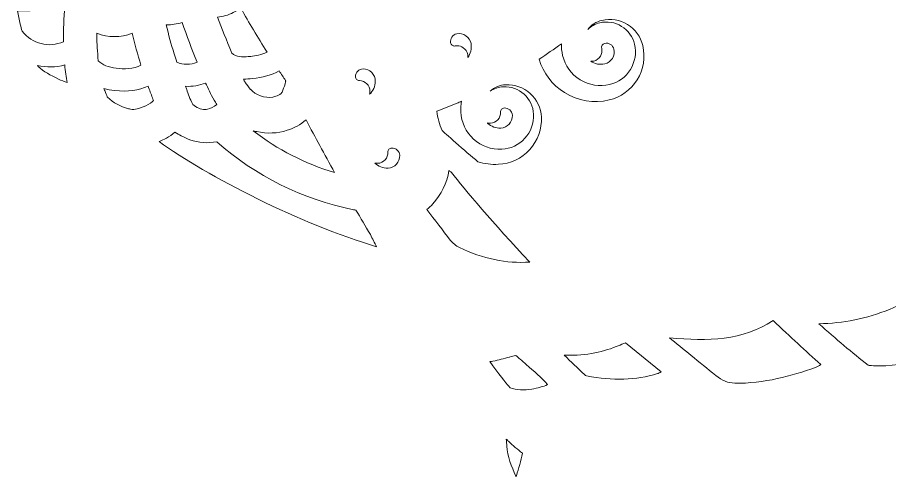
# Model space of a CAD drawing. Header units: millimetres. Extents: x -1647 to 2455, y -685 to 37.
# Drawn here: x 490.2 to 778.2, y -595.2 to -443.8 of the extents above; entities that cross this region are included whole.
import ezdxf

# ---------------------------------------------------------------- set-up
doc = ezdxf.new("R2010")
doc.units = ezdxf.units.MM
doc.header["$MEASUREMENT"] = 0
doc.layers.add('Layer 6', color=7, linetype='Continuous')

msp = doc.modelspace()

# ---------------------------------------------------------------- linework, layer by layer
at = {"layer": 'Layer 6', "lineweight": 0}
for points, knots in [([(491.77, -448.31), (491.32, -446.79), (490.94, -445.25), (490.63, -443.73), (490.49, -443.04), (490.35, -442.32), (490.22, -441.53), (495.97, -441.72), (501.24, -441.24), (505.93, -440.09), (505.54, -443.96), (505.37, -447.84), (505.45, -451.65), (505.45, -451.69), (505.45, -451.74), (505.45, -451.78), (500.6, -453.87), (495.07, -452.49), (491.77, -448.31)], [0, 0, 0, 0, 1, 1, 1, 2, 2, 2, 3, 3, 3, 4, 4, 4, 5, 5, 5, 6, 6, 6, 6]), ([(558.93, -443.17), (560.67, -442.67), (562.36, -441.84), (563.97, -440.71), (566.66, -445.49), (569.51, -450.24), (572.64, -455.2), (570.81, -456.12), (568.77, -456.48), (567.29, -456.6), (567.29, -456.6), (567.15, -456.61), (567.15, -456.61), (565.24, -456.78), (563.07, -456.97), (561.73, -456.07), (561.46, -455.89), (561.2, -455.7), (560.99, -455.53), (559.19, -451.19), (557.69, -447.39), (556.31, -443.69), (557.19, -443.6), (558.07, -443.42), (558.93, -443.17)], [0, 0, 0, 0, 1, 1, 1, 2, 2, 2, 3, 3, 3, 4, 4, 4, 5, 5, 5, 6, 6, 6, 7, 7, 7, 8, 8, 8, 8]), ([(544.62, -445.45), (546.14, -449.8), (547.79, -454.21), (549.53, -458.57), (547.36, -459.42), (544.94, -459.41), (542.86, -458.52), (542.51, -457.5), (542.22, -456.6), (541.95, -455.73), (540.98, -452.61), (540.12, -449.42), (539.37, -446.21), (539.37, -446.21), (539.43, -446.21), (539.43, -446.21), (541.11, -446.21), (542.85, -445.96), (544.62, -445.45)], [0, 0, 0, 0, 1, 1, 1, 2, 2, 2, 3, 3, 3, 4, 4, 4, 5, 5, 5, 6, 6, 6, 6]), ([(662.45, -457.56), (664.94, -455.93), (667.41, -454.2), (669.82, -452.42), (669.79, -453.71), (669.92, -455), (670.23, -456.27), (671.02, -459.63), (673.07, -462.48), (676, -464.3), (678.94, -466.11), (682.4, -466.68), (685.76, -465.88), (688.63, -465.21), (691.06, -463.46), (692.61, -460.95), (694.16, -458.44), (694.65, -455.48), (693.97, -452.61), (693.39, -450.14), (691.87, -448.04), (689.71, -446.7), (687.54, -445.36), (684.99, -444.94), (682.51, -445.52), (680.97, -445.89), (679.6, -446.66), (678.51, -447.76), (679.67, -446.23), (681.31, -445.16), (683.19, -444.72), (686.11, -444.03), (689.12, -444.52), (691.67, -446.1), (694.21, -447.67), (695.99, -450.15), (696.68, -453.06), (697.59, -456.94), (696.94, -460.93), (694.85, -464.31), (692.76, -467.7), (689.47, -470.06), (685.6, -470.98), (680.54, -472.17), (675.31, -471.31), (670.88, -468.57), (666.78, -466.03), (663.81, -462.14), (662.45, -457.56)], [0, 0, 0, 0, 1, 1, 1, 2, 2, 2, 3, 3, 3, 4, 4, 4, 5, 5, 5, 6, 6, 6, 7, 7, 7, 8, 8, 8, 9, 9, 9, 10, 10, 10, 11, 11, 11, 12, 12, 12, 13, 13, 13, 14, 14, 14, 15, 15, 15, 16, 16, 16, 16]), ([(516.89, -458.09), (516.75, -456.59), (516.66, -455.1), (516.58, -453.82), (516.48, -452.23), (516.42, -450.59), (516.4, -448.96), (520.13, -450.45), (524.36, -450.47), (528.15, -449), (528.96, -452.51), (529.91, -456.02), (530.98, -459.47), (528.65, -460.9), (525.32, -460.85), (522.85, -460.54), (520.3, -460.21), (518.3, -459.39), (516.89, -458.09)], [0, 0, 0, 0, 1, 1, 1, 2, 2, 2, 3, 3, 3, 4, 4, 4, 5, 5, 5, 6, 6, 6, 6]), ([(638.88, -455.98), (638.71, -455.06), (638.19, -454.27), (637.42, -453.74), (636.83, -453.33), (636.14, -453.12), (635.44, -453.12), (635.23, -453.12), (635.01, -453.14), (634.8, -453.18), (634.45, -453.24), (634.1, -453.17), (633.81, -452.97), (633.52, -452.77), (633.32, -452.47), (633.26, -452.12), (633.14, -451.46), (633.28, -450.78), (633.66, -450.23), (634.04, -449.67), (634.62, -449.3), (635.28, -449.17), (636.34, -448.98), (637.41, -449.21), (638.3, -449.82), (639.19, -450.43), (639.79, -451.35), (639.98, -452.41), (640.29, -454.09), (639.86, -455.74), (638.91, -457.01), (638.95, -456.68), (638.94, -456.33), (638.88, -455.98)], [0, 0, 0, 0, 1, 1, 1, 2, 2, 2, 3, 3, 3, 4, 4, 4, 5, 5, 5, 6, 6, 6, 7, 7, 7, 8, 8, 8, 9, 9, 9, 10, 10, 10, 11, 11, 11, 11]), ([(683.13, -453.93), (683.05, -453.58), (683.11, -453.23), (683.3, -452.93), (683.48, -452.63), (683.78, -452.42), (684.12, -452.34), (684.78, -452.18), (685.45, -452.29), (686.03, -452.65), (686.6, -453), (687, -453.56), (687.16, -454.22), (687.4, -455.27), (687.23, -456.35), (686.66, -457.27), (686.09, -458.18), (685.2, -458.82), (684.16, -459.07), (682.49, -459.46), (680.83, -459.11), (679.51, -458.22), (679.85, -458.25), (680.19, -458.22), (680.53, -458.14), (681.44, -457.92), (682.21, -457.37), (682.7, -456.57), (683.2, -455.78), (683.35, -454.84), (683.13, -453.93)], [0, 0, 0, 0, 1, 1, 1, 2, 2, 2, 3, 3, 3, 4, 4, 4, 5, 5, 5, 6, 6, 6, 7, 7, 7, 8, 8, 8, 9, 9, 9, 10, 10, 10, 10]), ([(503.74, -464.07), (501.2, -462.86), (498.78, -461.63), (497.08, -459.91), (496.99, -459.83), (496.91, -459.73), (496.82, -459.64), (499.8, -460.29), (502.89, -460.23), (505.83, -459.44), (506.03, -461.55), (506.31, -463.46), (506.67, -465.23), (505.68, -464.97), (504.65, -464.51), (503.74, -464.07)], [0, 0, 0, 0, 1, 1, 1, 2, 2, 2, 3, 3, 3, 4, 4, 4, 5, 5, 5, 5]), ([(567.84, -463.94), (571.12, -463.65), (574.14, -462.78), (576.63, -461.38), (577.35, -462.46), (578.05, -463.53), (578.75, -464.56), (578.75, -464.56), (578.81, -464.68), (578.81, -464.68), (578.79, -464.78), (578.77, -464.88), (578.75, -464.97), (578.53, -465.95), (578.23, -466.9), (577.85, -467.8), (577.66, -468.23), (577.49, -468.58), (577.33, -468.9), (576.76, -469.28), (576.17, -469.58), (575.56, -469.78), (572.98, -470.65), (569.87, -469.94), (567.8, -468.04), (567.63, -467.88), (567.44, -467.72), (567.24, -467.58), (567.24, -467.58), (567.21, -467.55), (567.21, -467.55), (566.54, -466.73), (565.9, -465.96), (565.42, -465.17), (565.21, -464.82), (565.01, -464.46), (564.81, -464.09), (565.84, -464.09), (566.86, -464.02), (567.84, -463.94)], [0, 0, 0, 0, 1, 1, 1, 2, 2, 2, 3, 3, 3, 4, 4, 4, 5, 5, 5, 6, 6, 6, 7, 7, 7, 8, 8, 8, 9, 9, 9, 10, 10, 10, 11, 11, 11, 12, 12, 12, 13, 13, 13, 13]), ([(607.2, -461.94), (607.96, -462.7), (608.38, -463.72), (608.37, -464.79), (608.36, -466.5), (607.63, -468.04), (606.46, -469.12), (606.56, -468.79), (606.62, -468.45), (606.62, -468.1), (606.62, -467.17), (606.26, -466.28), (605.61, -465.62), (604.95, -464.96), (604.07, -464.59), (603.13, -464.59), (602.78, -464.58), (602.45, -464.45), (602.2, -464.19), (601.95, -463.94), (601.82, -463.61), (601.82, -463.26), (601.82, -462.58), (602.09, -461.95), (602.57, -461.47), (603.04, -461), (603.67, -460.74), (604.36, -460.74), (605.43, -460.75), (606.44, -461.17), (607.2, -461.94)], [0, 0, 0, 0, 1, 1, 1, 2, 2, 2, 3, 3, 3, 4, 4, 4, 5, 5, 5, 6, 6, 6, 7, 7, 7, 8, 8, 8, 9, 9, 9, 10, 10, 10, 10]), ([(528.6, -474.17), (528.43, -474.18), (527.9, -474.08), (527.59, -474.01), (527.35, -473.97), (527.11, -473.92), (526.87, -473.88), (524.12, -473.18), (521.86, -471.92), (519.94, -470.04), (519.94, -470.04), (519.86, -469.96), (519.86, -469.96), (519.69, -469.47), (519.42, -468.83), (519.03, -467.89), (519.03, -467.89), (518.99, -467.8), (518.99, -467.8), (518.89, -467.56), (518.8, -467.35), (518.73, -467.19), (519.87, -467.51), (521.08, -467.74), (522.33, -467.87), (526.62, -468.33), (530.32, -467.85), (533.34, -466.44), (533.81, -467.74), (534.31, -469.03), (534.81, -470.28), (534.92, -470.57), (535.03, -470.86), (535.15, -471.16), (534.02, -472.48), (531.81, -473.49), (528.6, -474.17)], [0, 0, 0, 0, 1, 1, 1, 2, 2, 2, 3, 3, 3, 4, 4, 4, 5, 5, 5, 6, 6, 6, 7, 7, 7, 8, 8, 8, 9, 9, 9, 10, 10, 10, 11, 11, 11, 12, 12, 12, 12]), ([(552.36, -465.41), (553.08, -467.05), (554, -469.03), (555.15, -471.03), (555.41, -471.47), (555.7, -471.97), (556.03, -472.51), (555.02, -473.25), (553.97, -473.78), (552.94, -474.07), (552.7, -474.09), (552.43, -474.11), (552.16, -474.11), (550.77, -474.09), (549.3, -473.51), (548.12, -472.49), (547.14, -470.51), (546.64, -469.05), (546.1, -467.51), (545.99, -467.18), (545.87, -466.84), (545.74, -466.48), (548, -466.58), (550.28, -466.21), (552.36, -465.41)], [0, 0, 0, 0, 1, 1, 1, 2, 2, 2, 3, 3, 3, 4, 4, 4, 5, 5, 5, 6, 6, 6, 7, 7, 7, 8, 8, 8, 8]), ([(635.38, -472.04), (635.87, -471.83), (636.36, -471.62), (636.85, -471.41), (636.63, -472.57), (636.55, -473.75), (636.61, -474.95), (636.77, -478.39), (638.27, -481.56), (640.82, -483.89), (643.38, -486.21), (646.68, -487.41), (650.12, -487.24), (653.06, -487.1), (655.77, -485.82), (657.76, -483.64), (659.74, -481.46), (660.76, -478.63), (660.62, -475.69), (660.5, -473.15), (659.39, -470.8), (657.5, -469.08), (655.62, -467.37), (653.18, -466.5), (650.66, -466.63), (649.06, -466.7), (647.56, -467.22), (646.29, -468.11), (647.71, -466.81), (649.52, -466.05), (651.47, -465.96), (654.47, -465.82), (657.33, -466.85), (659.55, -468.87), (661.76, -470.88), (663.06, -473.64), (663.21, -476.63), (663.39, -480.61), (662.02, -484.42), (659.35, -487.36), (656.67, -490.3), (653.01, -492.03), (649.03, -492.21), (646.72, -492.32), (644.46, -492.03), (642.28, -491.35), (638.22, -487.93), (630.77, -481.56), (630.46, -481.04), (629.52, -479.04), (628.93, -476.9), (628.71, -474.69), (630.98, -473.84), (633.22, -472.95), (635.38, -472.04)], [0, 0, 0, 0, 1, 1, 1, 2, 2, 2, 3, 3, 3, 4, 4, 4, 5, 5, 5, 6, 6, 6, 7, 7, 7, 8, 8, 8, 9, 9, 9, 10, 10, 10, 11, 11, 11, 12, 12, 12, 13, 13, 13, 14, 14, 14, 15, 15, 15, 16, 16, 16, 17, 17, 17, 18, 18, 18, 18]), ([(645.37, -478.56), (645.7, -478.65), (646.05, -478.68), (646.4, -478.66), (647.33, -478.62), (648.19, -478.22), (648.82, -477.52), (649.45, -476.83), (649.77, -475.94), (649.73, -475), (649.71, -474.65), (649.83, -474.31), (650.07, -474.05), (650.31, -473.79), (650.63, -473.64), (650.99, -473.62), (651.66, -473.59), (652.3, -473.82), (652.8, -474.27), (653.3, -474.72), (653.6, -475.35), (653.63, -476.03), (653.74, -478.25), (652.01, -480.14), (649.8, -480.25), (648.21, -480.32), (646.7, -479.77), (645.53, -478.71), (645.48, -478.66), (645.42, -478.61), (645.37, -478.56)], [0, 0, 0, 0, 1, 1, 1, 2, 2, 2, 3, 3, 3, 4, 4, 4, 5, 5, 5, 6, 6, 6, 7, 7, 7, 8, 8, 8, 9, 9, 9, 10, 10, 10, 10]), ([(568.95, -481.36), (569.05, -481.37), (569.15, -481.39), (569.25, -481.4), (572.62, -482.17), (576.1, -482.03), (579.3, -480.99), (581.53, -480.27), (583.66, -479.1), (585.5, -477.58), (587.06, -480.51), (588.6, -483.35), (590.03, -486.01), (591.61, -488.94), (593.23, -491.88), (594.96, -494.96), (585.2, -491.97), (576.16, -487.35), (568, -481.17), (568.31, -481.25), (568.63, -481.31), (568.95, -481.36)], [0, 0, 0, 0, 1, 1, 1, 2, 2, 2, 3, 3, 3, 4, 4, 4, 5, 5, 5, 6, 6, 6, 7, 7, 7, 7]), ([(536.96, -484.66), (537.81, -484.36), (538.63, -483.99), (539.4, -483.57), (540.38, -483.04), (541.32, -482.37), (542.17, -481.62), (542.89, -482.06), (543.6, -482.44), (544.31, -482.78), (545.22, -483.32), (546.17, -483.76), (547.13, -484.1), (549.96, -485.12), (553.04, -485.35), (556.05, -484.78), (568.8, -496.06), (584.37, -503.8), (601.13, -507.19), (601.42, -507.25), (601.71, -507.28), (602, -507.3), (603.51, -509.88), (605.1, -512.6), (606.75, -515.39), (607.46, -516.77), (608.14, -518.1), (608.82, -519.39), (584.07, -512.17), (552.74, -496.17), (536.96, -484.66)], [0, 0, 0, 0, 1, 1, 1, 2, 2, 2, 3, 3, 3, 4, 4, 4, 5, 5, 5, 6, 6, 6, 7, 7, 7, 8, 8, 8, 9, 9, 9, 10, 10, 10, 10]), ([(612.6, -493.46), (610.9, -493.54), (609.33, -492.88), (608.19, -491.78), (608.52, -491.86), (608.86, -491.89), (609.21, -491.88), (610.14, -491.83), (611, -491.43), (611.63, -490.74), (612.26, -490.05), (612.58, -489.15), (612.54, -488.22), (612.52, -487.86), (612.65, -487.53), (612.88, -487.26), (613.12, -487), (613.44, -486.85), (613.8, -486.83), (614.47, -486.8), (615.12, -487.03), (615.62, -487.49), (616.12, -487.94), (616.41, -488.56), (616.44, -489.24), (616.55, -491.46), (614.83, -493.35), (612.6, -493.46)], [0, 0, 0, 0, 1, 1, 1, 2, 2, 2, 3, 3, 3, 4, 4, 4, 5, 5, 5, 6, 6, 6, 7, 7, 7, 8, 8, 8, 9, 9, 9, 9]), ([(636.13, -519.63), (635, -519.08), (633.92, -518.2), (633.14, -517.2), (630.66, -514), (628.06, -510.63), (625.41, -507.15), (626.09, -506.57), (626.74, -505.94), (627.34, -505.28), (630.17, -502.16), (632.01, -498.4), (632.71, -494.3), (632.98, -494.49), (633.26, -494.68), (633.54, -494.87), (638.05, -500.57), (647.2, -511.72), (659.37, -524.46), (651.69, -525), (643.87, -523.38), (636.13, -519.63)], [0, 0, 0, 0, 1, 1, 1, 2, 2, 2, 3, 3, 3, 4, 4, 4, 5, 5, 5, 6, 6, 6, 7, 7, 7, 7]), ([(812.6, -535.14), (811.94, -539.33), (809.63, -543.08), (805.32, -546.93), (796.58, -554.74), (786.33, -558.7), (774.83, -558.7), (773.95, -558.7), (773.06, -558.67), (772.19, -558.63), (771.54, -558.59), (771.2, -558.5), (771.07, -558.46), (765.83, -554.37), (760.5, -549.88), (754.86, -544.8), (762.73, -544.68), (770.73, -543.06), (778.13, -540.08), (785.7, -537.03), (795.67, -531.54), (801.01, -522.5), (804.73, -526.08), (808.38, -529.57), (812.08, -532.99), (812.63, -533.5), (812.81, -533.75), (812.6, -535.14)], [0, 0, 0, 0, 1, 1, 1, 2, 2, 2, 3, 3, 3, 4, 4, 4, 5, 5, 5, 6, 6, 6, 7, 7, 7, 8, 8, 8, 9, 9, 9, 9]), ([(753.7, -559.25), (745.92, -561.91), (736.66, -564.62), (727.05, -564.4), (724.82, -564.35), (722.83, -563.55), (720.79, -561.89), (720.79, -561.89), (720.79, -561.89), (720.79, -561.89), (715.32, -557.41), (709.8, -552.94), (705.52, -549.48), (718.24, -550.55), (729.67, -550.45), (739.71, -543.71), (745.48, -549.16), (750.42, -553.78), (755.45, -558.26), (754.88, -558.67), (754.27, -559.05), (753.7, -559.25)], [0, 0, 0, 0, 1, 1, 1, 2, 2, 2, 3, 3, 3, 4, 4, 4, 5, 5, 5, 6, 6, 6, 7, 7, 7, 7]), ([(701.52, -561.27), (694.44, -563.4), (686.8, -563.64), (678.15, -561.99), (677.96, -561.96), (677.61, -561.78), (677.41, -561.59), (675.2, -559.45), (672.98, -557.31), (670.76, -555.16), (673.42, -555.29), (676.51, -555.25), (679.77, -554.64), (682.74, -554.08), (685.4, -553.33), (687.93, -552.32), (688.14, -552.23), (688.37, -552.15), (688.6, -552.06), (689.35, -551.76), (690.17, -551.44), (691.02, -551.06), (691.02, -551.06), (702.77, -560.7), (702.77, -560.7), (702.34, -560.94), (701.92, -561.15), (701.52, -561.27)], [0, 0, 0, 0, 1, 1, 1, 2, 2, 2, 3, 3, 3, 4, 4, 4, 5, 5, 5, 6, 6, 6, 7, 7, 7, 8, 8, 8, 9, 9, 9, 9]), ([(660.07, -566.37), (657.5, -566.79), (654.98, -566.62), (652.93, -565.9), (652.93, -565.9), (652.74, -565.67), (652.74, -565.67), (652.66, -565.57), (652.58, -565.48), (652.5, -565.4), (651.54, -564.46), (648.95, -561.11), (646.21, -557.3), (646.55, -557.25), (646.89, -557.19), (647.23, -557.13), (649.09, -556.78), (650.89, -556.29), (652.63, -555.81), (652.63, -555.81), (652.71, -555.79), (652.71, -555.79), (653.39, -555.6), (654.09, -555.41), (654.78, -555.23), (655.34, -555.74), (655.81, -556.18), (656.2, -556.51), (656.88, -557.11), (657.56, -557.69), (658.24, -558.28), (660.76, -560.46), (663.16, -562.52), (665.28, -564.88), (663.76, -565.54), (661.94, -566.06), (660.07, -566.37)], [0, 0, 0, 0, 1, 1, 1, 2, 2, 2, 3, 3, 3, 4, 4, 4, 5, 5, 5, 6, 6, 6, 7, 7, 7, 8, 8, 8, 9, 9, 9, 10, 10, 10, 11, 11, 11, 12, 12, 12, 12]), ([(654.96, -594.92), (654.93, -595.02), (654.89, -595.11), (654.86, -595.21), (654.8, -595.13), (654.77, -595.08), (654.76, -595.05), (653.4, -591.99), (651.99, -588.44), (651.79, -585.21), (651.74, -584.44), (651.69, -583.66), (651.64, -582.86), (651.88, -583.09), (652.11, -583.33), (652.35, -583.56), (653.8, -584.95), (655.35, -586.26), (656.96, -587.47), (656.45, -590.05), (655.78, -592.55), (654.96, -594.92)], [0, 0, 0, 0, 1, 1, 1, 2, 2, 2, 3, 3, 3, 4, 4, 4, 5, 5, 5, 6, 6, 6, 7, 7, 7, 7])]:
    msp.add_open_spline(points, degree=3, knots=knots, dxfattribs=at)

doc.saveas('drawing.dxf')
